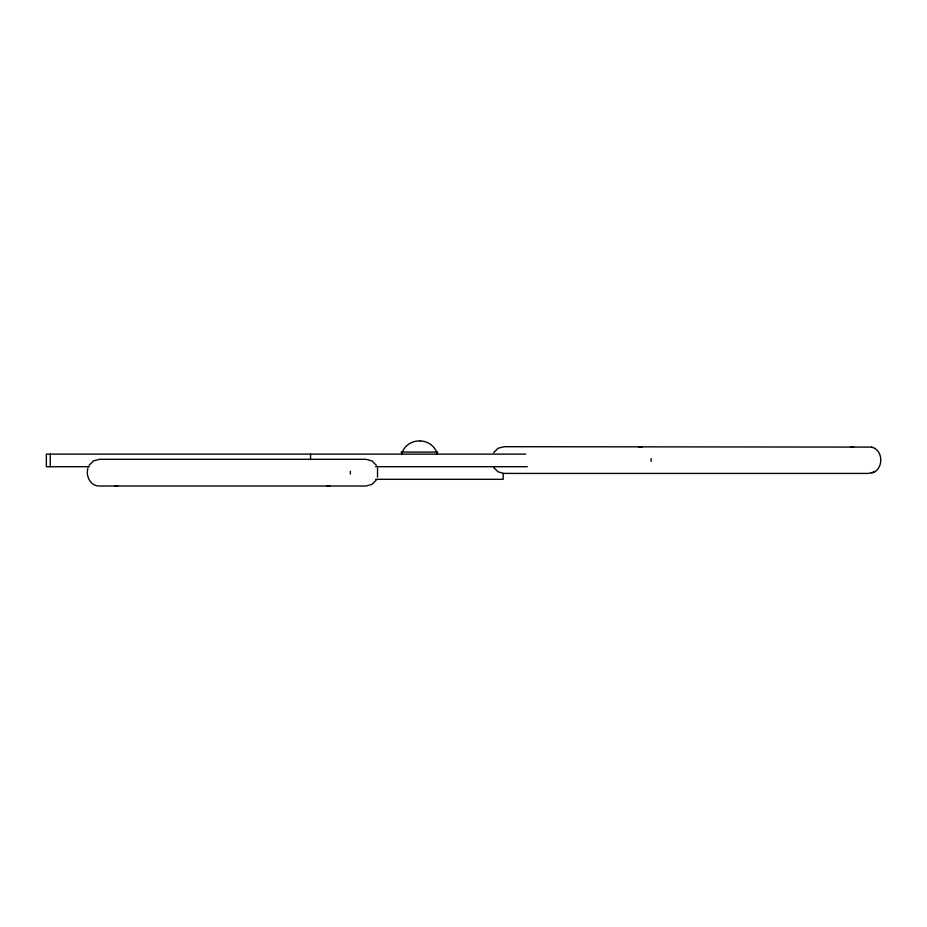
<?xml version="1.0" encoding="UTF-8"?>
<svg xmlns="http://www.w3.org/2000/svg" width="927" height="927" viewBox="0 0 927 927"><rect width="100%" height="100%" fill="white"/><g stroke="black" fill="none" stroke-linecap="round" stroke-linejoin="round"><path stroke-width="1.39" d="M87.926 468.17C85.551 476.13 90.406 486.177 99.513 486.026L365.945 486.026L371.936 484.415L376.327 480.035M377.521 477.15L377.521 468.17M401.634 453.987C403.801 445.875 411.947 440.371 420.255 440.974M89.119 465.284L93.511 460.904L99.513 459.294L365.945 459.294L371.936 460.904L376.327 465.284M493.616 452.689L498.008 448.297L504.021 446.698L871.774 447.104M871.739 473.013C882.504 470.325 883.871 453.616 874.624 448.297M874.659 471.82L868.634 473.419L504.149 473.419M114.612 486.026L117.717 485.621M401.032 452.075L437.857 452.075M525.852 454.126L46.35 454.126L46.35 466.721L89.293 466.721M375.551 466.721L527.278 466.721M375.69 479.317L503.199 479.317L503.199 473.72M504.021 473.419L498.008 471.82L493.616 467.44M641.739 447.104L638.633 446.698L641.716 447.104M420.302 440.974C428.065 441.02 435.215 446.501 437.266 453.987M326.756 485.621L329.861 486.026M871.739 447.104L874.659 448.297M651.078 458.668L651.078 461.449M350.36 471.275L350.36 474.045M310.568 454.126L310.568 459.722M50.243 454.126L50.243 466.721M853.582 446.698L850.488 447.104L853.558 446.698"/></g></svg>
